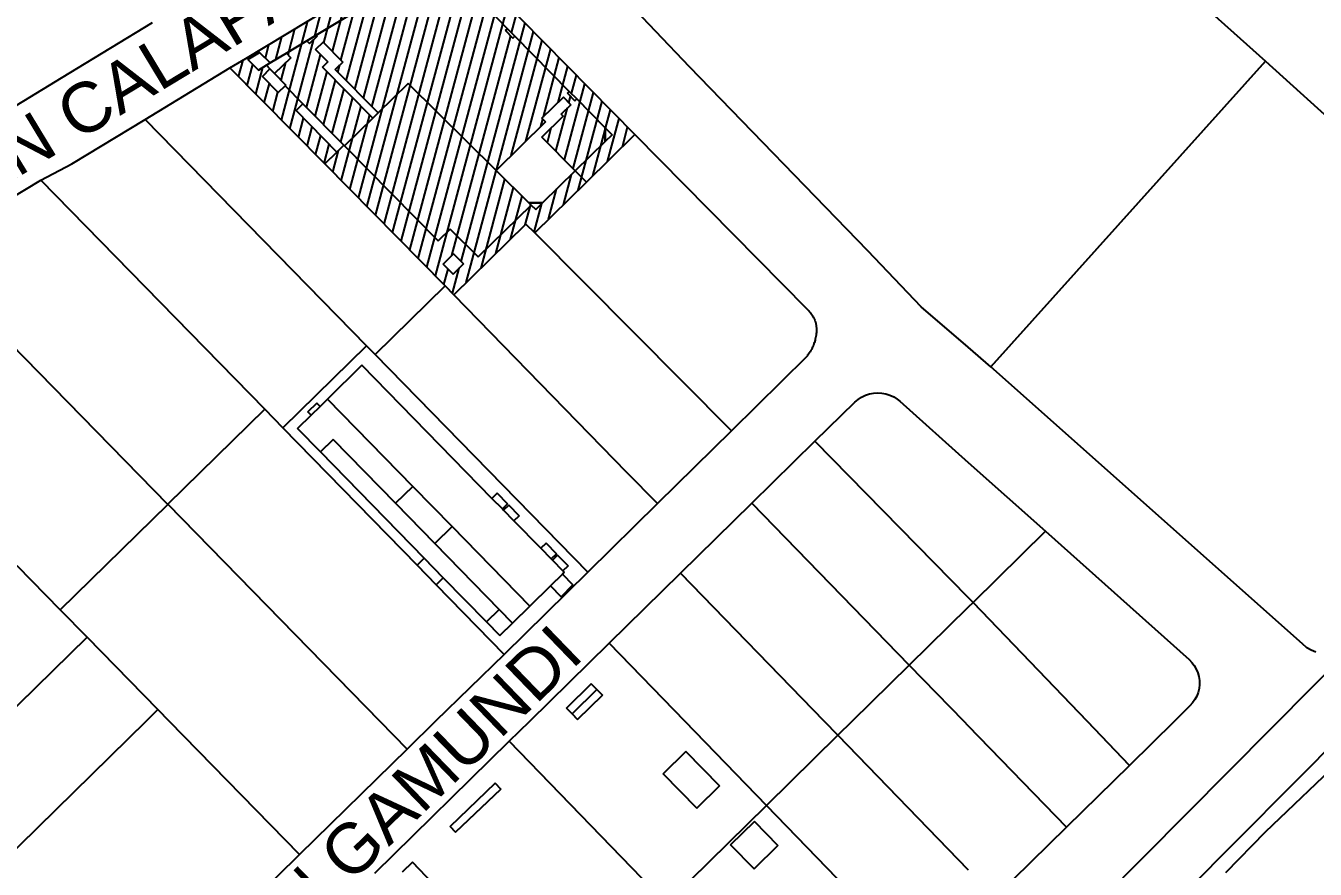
# Model space of a CAD drawing. Header units: millimetres. Extents: x 1888 to 2040, y 1705 to 1894.
# Drawn here: x 1943.3641 to 1943.7536, y 1822.6797 to 1822.9347 of the extents above; entities that cross this region are included whole.
import ezdxf

# ---------------------------------------------------------------- set-up
doc = ezdxf.new("R2010")
doc.units = ezdxf.units.MM
doc.styles.get("Standard").update_dxf_attribs({"font": 'arial.ttf'})

# ---------------------------------------------------------------- blocks, each defined once
blk = doc.blocks.new('PI Son Oms')
for p, q in [((-181.09386, -11.79789), (-181.03778, -11.84841)), ((-181.09386, -11.79789), (-181.03778, -11.84841)), ((-181.21173, -11.8501), (-181.25139, -11.80835)), ((-181.21173, -11.8501), (-181.25139, -11.80835)), ((-181.34575, -11.84759), (-181.30695, -11.82406)), ((-181.34575, -11.84759), (-181.30695, -11.82406)), ((-181.30489, -11.82866), (-181.3245, -11.84051)), ((-181.3245, -11.84051), (-181.30489, -11.82866)), ((-181.26962, -11.82848), (-181.22821, -11.87055)), ((-181.26962, -11.82848), (-181.22821, -11.87055)), ((-181.26673, -11.83858), (-181.27318, -11.832)), ((-181.27318, -11.832), (-181.26673, -11.83858)), ((-181.3741, -11.83678), (-181.39921, -11.85206)), ((-181.3741, -11.83678), (-181.39921, -11.85206)), ((-181.3245, -11.84051), (-181.32733, -11.84222)), ((-181.32733, -11.84222), (-181.3245, -11.84051)), ((-181.32423, -11.84079), (-181.32652, -11.84304)), ((-181.32652, -11.84304), (-181.32423, -11.84079)), ((-181.3245, -11.84051), (-181.32423, -11.84079)), ((-181.32423, -11.84079), (-181.3245, -11.84051)), ((-181.2673, -11.83914), (-181.26673, -11.83858)), ((-181.26673, -11.83858), (-181.2673, -11.83914)), ((-181.26506, -11.84141), (-181.2673, -11.83914)), ((-181.2673, -11.83914), (-181.26506, -11.84141)), ((-181.26449, -11.84086), (-181.26673, -11.83858)), ((-181.26673, -11.83858), (-181.26449, -11.84086)), ((-181.26449, -11.84086), (-181.26506, -11.84141)), ((-181.26506, -11.84141), (-181.26449, -11.84086)), ((-181.24806, -11.85753), (-181.26449, -11.84086)), ((-181.26449, -11.84086), (-181.24806, -11.85753)), ((-181.32733, -11.84222), (-181.3335, -11.84595)), ((-181.3335, -11.84595), (-181.32733, -11.84222)), ((-181.32652, -11.84304), (-181.32733, -11.84222)), ((-181.32733, -11.84222), (-181.32652, -11.84304)), ((-181.3247, -11.84489), (-181.32241, -11.84264)), ((-181.32241, -11.84264), (-181.3247, -11.84489)), ((-181.32104, -11.84861), (-181.3247, -11.84489)), ((-181.3247, -11.84489), (-181.32104, -11.84861)), ((-181.32241, -11.84264), (-181.31651, -11.84863)), ((-181.31651, -11.84863), (-181.32241, -11.84264)), ((-181.35058, -11.85043), (-181.34575, -11.84759)), ((-181.35058, -11.85043), (-181.34575, -11.84759)), ((-181.3416, -11.84571), (-181.34517, -11.84787)), ((-181.34517, -11.84787), (-181.3416, -11.84571)), ((-181.34517, -11.84787), (-181.34199, -11.85108)), ((-181.34199, -11.85108), (-181.34517, -11.84787)), ((-181.33842, -11.84892), (-181.3416, -11.84571)), ((-181.3416, -11.84571), (-181.33842, -11.84892)), ((-181.33842, -11.84892), (-181.33956, -11.84961)), ((-181.33956, -11.84961), (-181.33842, -11.84892)), ((-181.3335, -11.84595), (-181.33842, -11.84892)), ((-181.33842, -11.84892), (-181.3335, -11.84595)), ((-181.33215, -11.84733), (-181.33706, -11.85215)), ((-181.33706, -11.85215), (-181.33215, -11.84733)), ((-181.3335, -11.84595), (-181.33215, -11.84733)), ((-181.33215, -11.84733), (-181.3335, -11.84595)), ((-181.3226, -11.85014), (-181.32104, -11.84861)), ((-181.32104, -11.84861), (-181.3226, -11.85014)), ((-181.31651, -11.84863), (-181.3188, -11.85088)), ((-181.3188, -11.85088), (-181.31651, -11.84863)), ((-181.03778, -11.84841), (-181.12068, -11.94076)), ((-181.12068, -11.94076), (-181.03778, -11.84841)), ((-181.03778, -11.84841), (-181.12068, -11.94076)), ((-181.12068, -11.94076), (-181.03778, -11.84841)), ((-181.03778, -11.84841), (-180.94043, -11.93613)), ((-181.03778, -11.84841), (-180.94043, -11.93613)), ((-181.39921, -11.85206), (-181.42412, -11.86722)), ((-181.39921, -11.85206), (-181.42412, -11.86722)), ((-181.37616, -11.86596), (-181.35058, -11.85043)), ((-181.37616, -11.86596), (-181.35058, -11.85043)), ((-181.35058, -11.85043), (-181.32192, -11.87945)), ((-181.32192, -11.87945), (-181.35058, -11.85043)), ((-181.35058, -11.85043), (-181.32192, -11.87945)), ((-181.32192, -11.87945), (-181.35058, -11.85043)), ((-181.34199, -11.85108), (-181.33956, -11.84961)), ((-181.33956, -11.84961), (-181.34199, -11.85108)), ((-181.33848, -11.85071), (-181.34078, -11.85299)), ((-181.34078, -11.85299), (-181.33848, -11.85071)), ((-181.34078, -11.85299), (-181.33598, -11.85785)), ((-181.33598, -11.85785), (-181.34078, -11.85299)), ((-181.33956, -11.84961), (-181.33848, -11.85071)), ((-181.33848, -11.85071), (-181.33956, -11.84961)), ((-181.33848, -11.85071), (-181.33706, -11.85215)), ((-181.33706, -11.85215), (-181.33848, -11.85071)), ((-181.33706, -11.85215), (-181.33368, -11.85558)), ((-181.33368, -11.85558), (-181.33706, -11.85215)), ((-181.30737, -11.86557), (-181.3226, -11.85014)), ((-181.3226, -11.85014), (-181.30737, -11.86557)), ((-181.3188, -11.85088), (-181.30582, -11.86404)), ((-181.30582, -11.86404), (-181.3188, -11.85088)), ((-181.15783, -11.90574), (-181.21173, -11.8501)), ((-181.15783, -11.90574), (-181.21173, -11.8501)), ((-181.33598, -11.85785), (-181.33389, -11.85579)), ((-181.33389, -11.85579), (-181.33598, -11.85785)), ((-181.33368, -11.85558), (-181.33389, -11.85579)), ((-181.33389, -11.85579), (-181.33368, -11.85558)), ((-181.33389, -11.85579), (-181.32852, -11.86123)), ((-181.32852, -11.86123), (-181.33389, -11.85579)), ((-181.30582, -11.86404), (-181.29676, -11.85515)), ((-181.29676, -11.85515), (-181.30582, -11.86404)), ((-181.29676, -11.85515), (-181.27017, -11.88141)), ((-181.27017, -11.88141), (-181.29676, -11.85515)), ((-181.25631, -11.86561), (-181.24985, -11.85928)), ((-181.24985, -11.85928), (-181.25631, -11.86561)), ((-181.24985, -11.85928), (-181.24758, -11.86153)), ((-181.24758, -11.86153), (-181.24985, -11.85928)), ((-181.24863, -11.85809), (-181.24806, -11.85753)), ((-181.24806, -11.85753), (-181.24863, -11.85809)), ((-181.24639, -11.86036), (-181.24863, -11.85809)), ((-181.24863, -11.85809), (-181.24639, -11.86036)), ((-181.24582, -11.8598), (-181.24806, -11.85753)), ((-181.24806, -11.85753), (-181.24582, -11.8598)), ((-181.24582, -11.8598), (-181.24639, -11.86036)), ((-181.24639, -11.86036), (-181.24582, -11.8598)), ((-181.23722, -11.86853), (-181.24582, -11.8598)), ((-181.24582, -11.8598), (-181.23722, -11.86853)), ((-181.32852, -11.86123), (-181.33061, -11.86329)), ((-181.33061, -11.86329), (-181.32852, -11.86123)), ((-181.33061, -11.86329), (-181.31824, -11.87584)), ((-181.31824, -11.87584), (-181.33061, -11.86329)), ((-181.32852, -11.86123), (-181.31613, -11.87377)), ((-181.31613, -11.87377), (-181.32852, -11.86123)), ((-181.30737, -11.86557), (-181.30582, -11.86404)), ((-181.30582, -11.86404), (-181.30737, -11.86557)), ((-181.2499, -11.865), (-181.25631, -11.8713)), ((-181.25631, -11.8713), (-181.2499, -11.865)), ((-181.24758, -11.86153), (-181.2505, -11.86439)), ((-181.2505, -11.86439), (-181.24758, -11.86153)), ((-181.2505, -11.86439), (-181.2499, -11.865)), ((-181.2499, -11.865), (-181.2505, -11.86439)), ((-181.39832, -11.87941), (-181.37616, -11.86596)), ((-181.39832, -11.87941), (-181.37616, -11.86596)), ((-181.37616, -11.86596), (-181.30932, -11.9344)), ((-181.30932, -11.9344), (-181.37616, -11.86596)), ((-181.37616, -11.86596), (-181.30932, -11.9344)), ((-181.30932, -11.9344), (-181.37616, -11.86596)), ((-181.31593, -11.87397), (-181.30737, -11.86557)), ((-181.30737, -11.86557), (-181.31593, -11.87397)), ((-181.27017, -11.88141), (-181.25521, -11.86673)), ((-181.25521, -11.86673), (-181.27017, -11.88141)), ((-181.25521, -11.86673), (-181.25631, -11.86561)), ((-181.25631, -11.86561), (-181.25521, -11.86673)), ((-181.23725, -11.87269), (-181.23722, -11.86853)), ((-181.23722, -11.86853), (-181.23725, -11.87269)), ((-181.23515, -11.87063), (-181.23722, -11.86853)), ((-181.23722, -11.86853), (-181.23515, -11.87063)), ((-181.25631, -11.8713), (-181.24625, -11.88152)), ((-181.24625, -11.88152), (-181.25631, -11.8713)), ((-181.24625, -11.88152), (-181.23725, -11.87269)), ((-181.23725, -11.87269), (-181.24625, -11.88152)), ((-181.24289, -11.88494), (-181.22821, -11.87055)), ((-181.22821, -11.87055), (-181.24289, -11.88494)), ((-181.24289, -11.88494), (-181.22821, -11.87055)), ((-181.22821, -11.87055), (-181.24289, -11.88494)), ((-181.23725, -11.87269), (-181.23515, -11.87063)), ((-181.23515, -11.87063), (-181.23725, -11.87269)), ((-181.22821, -11.87055), (-181.17633, -11.92322)), ((-181.22821, -11.87055), (-181.17633, -11.92322)), ((-181.31824, -11.87584), (-181.32192, -11.87945)), ((-181.32192, -11.87945), (-181.31824, -11.87584)), ((-181.31613, -11.87377), (-181.31824, -11.87584)), ((-181.31824, -11.87584), (-181.31613, -11.87377)), ((-181.31613, -11.87377), (-181.31593, -11.87397)), ((-181.31593, -11.87397), (-181.31613, -11.87377)), ((-181.28762, -11.90265), (-181.31593, -11.87397)), ((-181.31593, -11.87397), (-181.28762, -11.90265)), ((-181.40766, -11.88434), (-181.39832, -11.87941)), ((-181.40766, -11.88434), (-181.39832, -11.87941)), ((-181.32192, -11.87945), (-181.28555, -11.91629)), ((-181.28555, -11.91629), (-181.32192, -11.87945)), ((-181.32192, -11.87945), (-181.28555, -11.91629)), ((-181.28555, -11.91629), (-181.32192, -11.87945)), ((-181.4438, -11.90615), (-181.40766, -11.88434)), ((-181.4438, -11.90615), (-181.40766, -11.88434)), ((-181.40766, -11.88434), (-181.34005, -11.95358)), ((-181.34005, -11.95358), (-181.40766, -11.88434)), ((-181.40766, -11.88434), (-181.34005, -11.95358)), ((-181.34005, -11.95358), (-181.40766, -11.88434)), ((-181.27017, -11.88141), (-181.2603, -11.89116)), ((-181.2603, -11.89116), (-181.27017, -11.88141)), ((-181.24625, -11.88152), (-181.2561, -11.89117)), ((-181.2561, -11.89117), (-181.24625, -11.88152)), ((-181.24289, -11.88494), (-181.24625, -11.88152)), ((-181.24625, -11.88152), (-181.24289, -11.88494)), ((-181.25847, -11.90022), (-181.24289, -11.88494)), ((-181.24289, -11.88494), (-181.25847, -11.90022)), ((-181.25847, -11.90022), (-181.24289, -11.88494)), ((-181.24289, -11.88494), (-181.25847, -11.90022)), ((-181.25956, -11.89189), (-181.27555, -11.90756)), ((-181.27555, -11.90756), (-181.25956, -11.89189)), ((-181.2603, -11.89116), (-181.25956, -11.89189)), ((-181.25956, -11.89189), (-181.2603, -11.89116)), ((-181.2603, -11.89116), (-181.2561, -11.89117)), ((-181.2561, -11.89117), (-181.2603, -11.89116)), ((-181.2582, -11.89323), (-181.25956, -11.89189)), ((-181.25956, -11.89189), (-181.2582, -11.89323)), ((-181.2561, -11.89117), (-181.2582, -11.89323)), ((-181.2582, -11.89323), (-181.2561, -11.89117)), ((-181.28406, -11.89916), (-181.28762, -11.90265)), ((-181.28762, -11.90265), (-181.28406, -11.89916)), ((-181.27555, -11.90756), (-181.28406, -11.89916)), ((-181.28406, -11.89916), (-181.27555, -11.90756)), ((-181.28291, -11.91897), (-181.26114, -11.89763)), ((-181.26114, -11.89763), (-181.28291, -11.91897)), ((-181.28291, -11.91897), (-181.26114, -11.89763)), ((-181.26114, -11.89763), (-181.28291, -11.91897)), ((-181.26114, -11.89763), (-181.25847, -11.90022)), ((-181.25847, -11.90022), (-181.26114, -11.89763)), ((-181.26114, -11.89763), (-181.25847, -11.90022)), ((-181.25847, -11.90022), (-181.26114, -11.89763)), ((-181.25847, -11.90022), (-181.199, -11.96008)), ((-181.199, -11.96008), (-181.25847, -11.90022)), ((-181.25847, -11.90022), (-181.199, -11.96008)), ((-181.199, -11.96008), (-181.25847, -11.90022)), ((-181.4438, -11.90615), (-181.36938, -11.98236)), ((-181.36938, -11.98236), (-181.4438, -11.90615)), ((-181.4438, -11.90615), (-181.36938, -11.98236)), ((-181.36938, -11.98236), (-181.4438, -11.90615)), ((-181.28617, -11.90971), (-181.28306, -11.90666)), ((-181.28306, -11.90666), (-181.28617, -11.90971)), ((-181.28306, -11.90666), (-181.28, -11.90968)), ((-181.28, -11.90968), (-181.28306, -11.90666)), ((-181.14171, -11.92261), (-181.15783, -11.90574)), ((-181.14171, -11.92261), (-181.15783, -11.90574)), ((-181.28311, -11.91273), (-181.28617, -11.90971)), ((-181.28617, -11.90971), (-181.28311, -11.91273)), ((-181.28, -11.90968), (-181.28311, -11.91273)), ((-181.28311, -11.91273), (-181.28, -11.90968)), ((-181.28555, -11.91629), (-181.30672, -11.93707)), ((-181.30672, -11.93707), (-181.28555, -11.91629)), ((-181.28555, -11.91629), (-181.30672, -11.93707)), ((-181.30672, -11.93707), (-181.28555, -11.91629)), ((-181.28291, -11.91897), (-181.28555, -11.91629)), ((-181.28555, -11.91629), (-181.28291, -11.91897)), ((-181.28291, -11.91897), (-181.28555, -11.91629)), ((-181.28555, -11.91629), (-181.28291, -11.91897)), ((-181.2308, -11.9726), (-181.28291, -11.91897)), ((-181.28291, -11.91897), (-181.2308, -11.9726)), ((-181.2308, -11.9726), (-181.28291, -11.91897)), ((-181.28291, -11.91897), (-181.2308, -11.9726)), ((-181.17633, -11.92322), (-181.17597, -11.92357)), ((-181.17633, -11.92322), (-181.17597, -11.92357)), ((-181.12751, -11.93487), (-181.14171, -11.92261)), ((-181.12751, -11.93487), (-181.14171, -11.92261)), ((-181.17597, -11.92357), (-181.1758, -11.92375)), ((-181.17597, -11.92357), (-181.1758, -11.92375)), ((-181.1758, -11.92375), (-181.17564, -11.92393)), ((-181.1758, -11.92375), (-181.17564, -11.92393)), ((-181.17564, -11.92393), (-181.17555, -11.92402)), ((-181.17564, -11.92393), (-181.17555, -11.92402)), ((-181.17555, -11.92402), (-181.1754, -11.9242)), ((-181.17555, -11.92402), (-181.1754, -11.9242)), ((-181.1754, -11.9242), (-181.17532, -11.92429)), ((-181.1754, -11.9242), (-181.17532, -11.92429)), ((-181.17532, -11.92429), (-181.17489, -11.92484)), ((-181.17532, -11.92429), (-181.17489, -11.92484)), ((-181.17489, -11.92484), (-181.17462, -11.92524)), ((-181.17489, -11.92484), (-181.17462, -11.92524)), ((-181.17462, -11.92524), (-181.17456, -11.92534)), ((-181.17462, -11.92524), (-181.17456, -11.92534)), ((-181.17456, -11.92534), (-181.17435, -11.9257)), ((-181.17456, -11.92534), (-181.17435, -11.9257)), ((-181.17435, -11.9257), (-181.17423, -11.92592)), ((-181.17435, -11.9257), (-181.17423, -11.92592)), ((-181.17423, -11.92592), (-181.17418, -11.92603)), ((-181.17423, -11.92592), (-181.17418, -11.92603)), ((-181.17418, -11.92603), (-181.17408, -11.92623)), ((-181.17418, -11.92603), (-181.17408, -11.92623)), ((-181.17408, -11.92623), (-181.17404, -11.92633)), ((-181.17408, -11.92623), (-181.17404, -11.92633)), ((-181.17404, -11.92633), (-181.17397, -11.92648)), ((-181.17404, -11.92633), (-181.17397, -11.92648)), ((-181.17397, -11.92648), (-181.17388, -11.92671)), ((-181.17397, -11.92648), (-181.17388, -11.92671)), ((-181.17388, -11.92671), (-181.17376, -11.92706)), ((-181.17388, -11.92671), (-181.17376, -11.92706)), ((-181.17376, -11.92706), (-181.17369, -11.92729)), ((-181.17376, -11.92706), (-181.17369, -11.92729)), ((-181.17369, -11.92729), (-181.17366, -11.92741)), ((-181.17369, -11.92729), (-181.17366, -11.92741)), ((-181.17366, -11.92741), (-181.17361, -11.92759)), ((-181.17366, -11.92741), (-181.17361, -11.92759)), ((-181.1735, -11.93116), (-181.17365, -11.932)), ((-181.1735, -11.93116), (-181.17365, -11.932)), ((-181.17361, -11.92759), (-181.17357, -11.92777)), ((-181.17361, -11.92759), (-181.17357, -11.92777)), ((-181.17357, -11.92777), (-181.1735, -11.92814)), ((-181.17357, -11.92777), (-181.1735, -11.92814)), ((-181.1735, -11.92814), (-181.17348, -11.92826)), ((-181.1735, -11.92814), (-181.17348, -11.92826)), ((-181.17347, -11.93094), (-181.1735, -11.93116)), ((-181.17347, -11.93094), (-181.1735, -11.93116)), ((-181.17348, -11.92826), (-181.17345, -11.92851)), ((-181.17348, -11.92826), (-181.17345, -11.92851)), ((-181.17346, -11.93082), (-181.17347, -11.93094)), ((-181.17346, -11.93082), (-181.17347, -11.93094)), ((-181.17344, -11.93065), (-181.17346, -11.93082)), ((-181.17344, -11.93065), (-181.17346, -11.93082)), ((-181.17345, -11.92851), (-181.17343, -11.92875)), ((-181.17345, -11.92851), (-181.17343, -11.92875)), ((-181.17342, -11.9304), (-181.17344, -11.93065)), ((-181.17342, -11.9304), (-181.17344, -11.93065)), ((-181.17343, -11.92875), (-181.17341, -11.92892)), ((-181.17343, -11.92875), (-181.17341, -11.92892)), ((-181.17341, -11.93017), (-181.17342, -11.9304)), ((-181.17341, -11.93017), (-181.17342, -11.9304)), ((-181.17341, -11.92892), (-181.17341, -11.92903)), ((-181.17341, -11.92892), (-181.17341, -11.92903)), ((-181.17341, -11.92903), (-181.1734, -11.92926)), ((-181.17341, -11.92903), (-181.1734, -11.92926)), ((-181.1734, -11.93006), (-181.17341, -11.93017)), ((-181.1734, -11.93006), (-181.17341, -11.93017)), ((-181.1734, -11.92926), (-181.17339, -11.92938)), ((-181.1734, -11.92926), (-181.17339, -11.92938)), ((-181.17339, -11.92989), (-181.1734, -11.93006)), ((-181.17339, -11.92989), (-181.1734, -11.93006)), ((-181.17339, -11.92938), (-181.17339, -11.92989)), ((-181.17339, -11.92938), (-181.17339, -11.92989)), ((-181.30932, -11.9344), (-181.33458, -11.95919)), ((-181.33458, -11.95919), (-181.30932, -11.9344)), ((-181.30932, -11.9344), (-181.33458, -11.95919)), ((-181.33458, -11.95919), (-181.30932, -11.9344)), ((-181.30672, -11.93707), (-181.30932, -11.9344)), ((-181.30932, -11.9344), (-181.30672, -11.93707)), ((-181.30672, -11.93707), (-181.30932, -11.9344)), ((-181.30932, -11.9344), (-181.30672, -11.93707)), ((-181.17471, -11.93511), (-181.17482, -11.93533)), ((-181.17471, -11.93511), (-181.17482, -11.93533)), ((-181.17466, -11.935), (-181.17471, -11.93511)), ((-181.17466, -11.935), (-181.17471, -11.93511)), ((-181.17454, -11.93475), (-181.17466, -11.935)), ((-181.17454, -11.93475), (-181.17466, -11.935)), ((-181.17447, -11.93458), (-181.17454, -11.93475)), ((-181.17447, -11.93458), (-181.17454, -11.93475)), ((-181.17442, -11.93447), (-181.17447, -11.93458)), ((-181.17442, -11.93447), (-181.17447, -11.93458)), ((-181.17436, -11.93432), (-181.17442, -11.93447)), ((-181.17436, -11.93432), (-181.17442, -11.93447)), ((-181.17432, -11.93425), (-181.17436, -11.93432)), ((-181.17432, -11.93425), (-181.17436, -11.93432)), ((-181.17426, -11.93407), (-181.17432, -11.93425)), ((-181.17426, -11.93407), (-181.17432, -11.93425)), ((-181.17421, -11.93396), (-181.17426, -11.93407)), ((-181.17421, -11.93396), (-181.17426, -11.93407)), ((-181.17416, -11.9338), (-181.17421, -11.93396)), ((-181.17416, -11.9338), (-181.17421, -11.93396)), ((-181.17413, -11.93373), (-181.17416, -11.9338)), ((-181.17413, -11.93373), (-181.17416, -11.9338)), ((-181.17404, -11.93346), (-181.17413, -11.93373)), ((-181.17404, -11.93346), (-181.17413, -11.93373)), ((-181.17401, -11.93338), (-181.17404, -11.93346)), ((-181.17401, -11.93338), (-181.17404, -11.93346)), ((-181.1738, -11.93266), (-181.17401, -11.93338)), ((-181.1738, -11.93266), (-181.17401, -11.93338)), ((-181.17373, -11.93237), (-181.1738, -11.93266)), ((-181.17373, -11.93237), (-181.1738, -11.93266)), ((-181.17365, -11.932), (-181.17373, -11.93237)), ((-181.17365, -11.932), (-181.17373, -11.93237)), ((-181.12068, -11.94076), (-181.12751, -11.93487)), ((-181.12068, -11.94076), (-181.12751, -11.93487)), ((-181.30672, -11.93707), (-181.24248, -12.00286)), ((-181.24248, -12.00286), (-181.30672, -11.93707)), ((-181.30672, -11.93707), (-181.24248, -12.00286)), ((-181.24248, -12.00286), (-181.30672, -11.93707)), ((-181.17639, -11.93771), (-181.199, -11.96008)), ((-181.17639, -11.93771), (-181.199, -11.96008)), ((-181.17623, -11.9375), (-181.17639, -11.93771)), ((-181.17623, -11.9375), (-181.17639, -11.93771)), ((-181.17615, -11.93739), (-181.17623, -11.9375)), ((-181.17615, -11.93739), (-181.17623, -11.9375)), ((-181.17603, -11.93724), (-181.17615, -11.93739)), ((-181.17603, -11.93724), (-181.17615, -11.93739)), ((-181.17585, -11.937), (-181.17603, -11.93724)), ((-181.17585, -11.937), (-181.17603, -11.93724)), ((-181.17533, -11.93623), (-181.17585, -11.937)), ((-181.17533, -11.93623), (-181.17585, -11.937)), ((-181.17509, -11.93582), (-181.17533, -11.93623)), ((-181.17509, -11.93582), (-181.17533, -11.93623)), ((-181.17505, -11.93574), (-181.17509, -11.93582)), ((-181.17505, -11.93574), (-181.17509, -11.93582)), ((-181.17491, -11.9355), (-181.17505, -11.93574)), ((-181.17491, -11.9355), (-181.17505, -11.93574)), ((-181.17482, -11.93533), (-181.17491, -11.9355)), ((-181.17482, -11.93533), (-181.17491, -11.9355)), ((-181.32109, -11.95053), (-181.31072, -11.9403)), ((-181.31072, -11.9403), (-181.32109, -11.95053)), ((-181.31072, -11.9403), (-181.27141, -11.98052)), ((-181.27141, -11.98052), (-181.31072, -11.9403)), ((-181.0266, -12.02452), (-181.12068, -11.94076)), ((-181.0266, -12.02452), (-181.12068, -11.94076)), ((-181.32334, -11.95275), (-181.32109, -11.95053)), ((-181.32109, -11.95053), (-181.32334, -11.95275)), ((-181.32109, -11.95053), (-181.29533, -11.9769)), ((-181.29533, -11.9769), (-181.32109, -11.95053)), ((-181.16179, -11.95141), (-181.16082, -11.9506)), ((-181.16179, -11.95141), (-181.16082, -11.9506)), ((-181.16082, -11.9506), (-181.15976, -11.94991)), ((-181.16082, -11.9506), (-181.15976, -11.94991)), ((-181.15976, -11.94991), (-181.15861, -11.94936)), ((-181.15976, -11.94991), (-181.15861, -11.94936)), ((-181.15861, -11.94936), (-181.15741, -11.94896)), ((-181.15861, -11.94936), (-181.15741, -11.94896)), ((-181.15741, -11.94896), (-181.15617, -11.94871)), ((-181.15741, -11.94896), (-181.15617, -11.94871)), ((-181.15617, -11.94871), (-181.15491, -11.94862)), ((-181.15617, -11.94871), (-181.15491, -11.94862)), ((-181.15491, -11.94862), (-181.15364, -11.94869)), ((-181.15491, -11.94862), (-181.15364, -11.94869)), ((-181.15364, -11.94869), (-181.1524, -11.94892)), ((-181.15364, -11.94869), (-181.1524, -11.94892)), ((-181.1524, -11.94892), (-181.15119, -11.9493)), ((-181.1524, -11.94892), (-181.15119, -11.9493)), ((-181.15119, -11.9493), (-181.15004, -11.94983)), ((-181.15119, -11.9493), (-181.15004, -11.94983)), ((-181.15004, -11.94983), (-181.14896, -11.95051)), ((-181.15004, -11.94983), (-181.14896, -11.95051)), ((-181.14896, -11.95051), (-181.14821, -11.95113)), ((-181.14896, -11.95051), (-181.14821, -11.95113)), ((-181.34005, -11.95358), (-181.36933, -11.98231)), ((-181.36933, -11.98231), (-181.34005, -11.95358)), ((-181.34005, -11.95358), (-181.36933, -11.98231)), ((-181.36933, -11.98231), (-181.34005, -11.95358)), ((-181.33458, -11.95919), (-181.34005, -11.95358)), ((-181.34005, -11.95358), (-181.33458, -11.95919)), ((-181.33458, -11.95919), (-181.34005, -11.95358)), ((-181.34005, -11.95358), (-181.33458, -11.95919)), ((-181.32699, -11.95438), (-181.32432, -11.95175)), ((-181.32432, -11.95175), (-181.32699, -11.95438)), ((-181.32601, -11.95538), (-181.32699, -11.95438)), ((-181.32699, -11.95438), (-181.32601, -11.95538)), ((-181.32334, -11.95275), (-181.32601, -11.95538)), ((-181.32601, -11.95538), (-181.32334, -11.95275)), ((-181.32432, -11.95175), (-181.32334, -11.95275)), ((-181.32334, -11.95275), (-181.32432, -11.95175)), ((-181.17387, -11.96327), (-181.16179, -11.95141)), ((-181.17387, -11.96327), (-181.16179, -11.95141)), ((-181.14821, -11.95113), (-181.12751, -11.96964)), ((-181.14821, -11.95113), (-181.12751, -11.96964)), ((-181.33013, -11.95945), (-181.32601, -11.95538)), ((-181.32601, -11.95538), (-181.33013, -11.95945)), ((-181.33458, -11.95919), (-181.29405, -12.0007)), ((-181.29405, -12.0007), (-181.33458, -11.95919)), ((-181.33458, -11.95919), (-181.29405, -12.0007)), ((-181.29405, -12.0007), (-181.33458, -11.95919)), ((-181.32325, -11.96649), (-181.33013, -11.95945)), ((-181.33013, -11.95945), (-181.32325, -11.96649)), ((-181.199, -11.96008), (-181.22138, -11.98206)), ((-181.199, -11.96008), (-181.22138, -11.98206)), ((-181.32325, -11.96649), (-181.31941, -11.9627)), ((-181.31941, -11.9627), (-181.32325, -11.96649)), ((-181.31941, -11.9627), (-181.30053, -11.98203)), ((-181.30053, -11.98203), (-181.31941, -11.9627)), ((-181.19288, -11.98194), (-181.17387, -11.96327)), ((-181.19288, -11.98194), (-181.17387, -11.96327)), ((-181.17387, -11.96327), (-181.12751, -12.01051)), ((-181.12751, -12.01051), (-181.17387, -11.96327)), ((-181.17387, -11.96327), (-181.12751, -12.01051)), ((-181.12751, -12.01051), (-181.17387, -11.96327)), ((-181.29191, -11.99859), (-181.32325, -11.96649)), ((-181.32325, -11.96649), (-181.29191, -11.99859)), ((-181.12751, -11.96964), (-181.1042, -11.99048)), ((-181.12751, -11.96964), (-181.1042, -11.99048)), ((-181.22138, -11.98206), (-181.2308, -11.9726)), ((-181.2308, -11.9726), (-181.22138, -11.98206)), ((-181.22138, -11.98206), (-181.2308, -11.9726)), ((-181.2308, -11.9726), (-181.22138, -11.98206)), ((-181.30053, -11.98203), (-181.29533, -11.9769)), ((-181.29533, -11.9769), (-181.30053, -11.98203)), ((-181.29533, -11.9769), (-181.28345, -11.98906)), ((-181.28345, -11.98906), (-181.29533, -11.9769)), ((-181.26984, -11.97898), (-181.27141, -11.98052)), ((-181.27141, -11.98052), (-181.26984, -11.97898)), ((-181.27141, -11.98052), (-181.26826, -11.98374)), ((-181.26826, -11.98374), (-181.27141, -11.98052)), ((-181.2667, -11.9822), (-181.26984, -11.97898)), ((-181.26984, -11.97898), (-181.2667, -11.9822)), ((-181.21446, -12.00313), (-181.19288, -11.98194)), ((-181.21446, -12.00313), (-181.19288, -11.98194)), ((-181.14536, -12.03093), (-181.19288, -11.98194)), ((-181.19288, -11.98194), (-181.14536, -12.03093)), ((-181.14536, -12.03093), (-181.19288, -11.98194)), ((-181.19288, -11.98194), (-181.14536, -12.03093)), ((-181.36938, -11.98236), (-181.40181, -12.01418)), ((-181.40181, -12.01418), (-181.36938, -11.98236)), ((-181.36938, -11.98236), (-181.40181, -12.01418)), ((-181.40181, -12.01418), (-181.36938, -11.98236)), ((-181.36933, -11.98231), (-181.36938, -11.98236)), ((-181.36938, -11.98236), (-181.36933, -11.98231)), ((-181.36933, -11.98231), (-181.36938, -11.98236)), ((-181.36938, -11.98236), (-181.36933, -11.98231)), ((-181.36933, -11.98231), (-181.30529, -12.04789)), ((-181.30529, -12.04789), (-181.36933, -11.98231)), ((-181.36933, -11.98231), (-181.30529, -12.04789)), ((-181.30529, -12.04789), (-181.36933, -11.98231)), ((-181.30053, -11.98203), (-181.28866, -11.99419)), ((-181.28866, -11.99419), (-181.30053, -11.98203)), ((-181.26826, -11.98374), (-181.2667, -11.9822)), ((-181.2667, -11.9822), (-181.26826, -11.98374)), ((-181.26826, -11.98374), (-181.26791, -11.9841)), ((-181.26791, -11.9841), (-181.26826, -11.98374)), ((-181.26635, -11.98256), (-181.26791, -11.9841)), ((-181.26791, -11.9841), (-181.26635, -11.98256)), ((-181.26791, -11.9841), (-181.26476, -11.98732)), ((-181.26476, -11.98732), (-181.26791, -11.9841)), ((-181.2632, -11.98579), (-181.26635, -11.98256)), ((-181.26635, -11.98256), (-181.2632, -11.98579)), ((-181.26476, -11.98732), (-181.2632, -11.98579)), ((-181.2632, -11.98579), (-181.26476, -11.98732)), ((-181.22138, -11.98206), (-181.24248, -12.00286)), ((-181.22138, -11.98206), (-181.24248, -12.00286)), ((-181.28345, -11.98906), (-181.28866, -11.99419)), ((-181.28866, -11.99419), (-181.28345, -11.98906)), ((-181.28345, -11.98906), (-181.25998, -12.01309)), ((-181.25998, -12.01309), (-181.28345, -11.98906)), ((-181.26476, -11.98732), (-181.25665, -11.99562)), ((-181.25665, -11.99562), (-181.26476, -11.98732)), ((-181.12607, -12.01198), (-181.1042, -11.99048)), ((-181.1042, -11.99048), (-181.12607, -12.01198)), ((-181.12607, -12.01198), (-181.1042, -11.99048)), ((-181.1042, -11.99048), (-181.12607, -12.01198)), ((-181.1042, -11.99048), (-181.06083, -12.02926)), ((-181.1042, -11.99048), (-181.06083, -12.02926)), ((-181.28866, -11.99419), (-181.26924, -12.01408)), ((-181.26924, -12.01408), (-181.28866, -11.99419)), ((-181.25508, -11.99408), (-181.25665, -11.99562)), ((-181.25665, -11.99562), (-181.25508, -11.99408)), ((-181.25665, -11.99562), (-181.2535, -11.99884)), ((-181.2535, -11.99884), (-181.25665, -11.99562)), ((-181.25194, -11.9973), (-181.25508, -11.99408)), ((-181.25508, -11.99408), (-181.25194, -11.9973)), ((-181.2535, -11.99884), (-181.25194, -11.9973)), ((-181.25194, -11.9973), (-181.2535, -11.99884)), ((-181.40187, -12.01424), (-181.41485, -12.00095)), ((-181.41485, -12.00095), (-181.40187, -12.01424)), ((-181.40187, -12.01424), (-181.41485, -12.00095)), ((-181.41485, -12.00095), (-181.40187, -12.01424)), ((-181.29405, -12.0007), (-181.29191, -11.99859)), ((-181.29191, -11.99859), (-181.29405, -12.0007)), ((-181.29405, -12.0007), (-181.28825, -12.00664)), ((-181.28825, -12.00664), (-181.29405, -12.0007)), ((-181.29405, -12.0007), (-181.28825, -12.00664)), ((-181.28825, -12.00664), (-181.29405, -12.0007)), ((-181.29191, -11.99859), (-181.28611, -12.00453)), ((-181.28611, -12.00453), (-181.29191, -11.99859)), ((-181.2535, -11.99884), (-181.25315, -11.9992)), ((-181.25315, -11.9992), (-181.2535, -11.99884)), ((-181.25159, -11.99766), (-181.25315, -11.9992)), ((-181.25315, -11.9992), (-181.25159, -11.99766)), ((-181.25315, -11.9992), (-181.25001, -12.00242)), ((-181.25001, -12.00242), (-181.25315, -11.9992)), ((-181.24844, -12.00088), (-181.25159, -11.99766)), ((-181.25159, -11.99766), (-181.24844, -12.00088)), ((-181.25001, -12.00242), (-181.24844, -12.00088)), ((-181.24844, -12.00088), (-181.25001, -12.00242)), ((-181.28611, -12.00453), (-181.28825, -12.00664)), ((-181.28825, -12.00664), (-181.28611, -12.00453)), ((-181.27308, -12.01787), (-181.28611, -12.00453)), ((-181.28611, -12.00453), (-181.27308, -12.01787)), ((-181.24248, -12.00286), (-181.26768, -12.0277)), ((-181.24248, -12.00286), (-181.26768, -12.0277)), ((-181.25015, -12.00341), (-181.25376, -12.00696)), ((-181.25376, -12.00696), (-181.25015, -12.00341)), ((-181.24959, -12.00285), (-181.25015, -12.00341)), ((-181.25015, -12.00341), (-181.24959, -12.00285)), ((-181.24694, -12.0067), (-181.25015, -12.00341)), ((-181.25015, -12.00341), (-181.24694, -12.0067)), ((-181.25001, -12.00242), (-181.24959, -12.00285)), ((-181.24959, -12.00285), (-181.25001, -12.00242)), ((-181.23603, -12.02433), (-181.21446, -12.00313)), ((-181.23603, -12.02433), (-181.21446, -12.00313)), ((-181.21446, -12.00313), (-181.17104, -12.04789)), ((-181.17104, -12.04789), (-181.21446, -12.00313)), ((-181.21446, -12.00313), (-181.17104, -12.04789)), ((-181.17104, -12.04789), (-181.21446, -12.00313)), ((-181.28825, -12.00664), (-181.26768, -12.0277)), ((-181.26768, -12.0277), (-181.28825, -12.00664)), ((-181.28825, -12.00664), (-181.26768, -12.0277)), ((-181.26768, -12.0277), (-181.28825, -12.00664)), ((-181.25376, -12.00696), (-181.25998, -12.01309)), ((-181.25998, -12.01309), (-181.25376, -12.00696)), ((-181.25376, -12.00696), (-181.25054, -12.01025)), ((-181.25054, -12.01025), (-181.25376, -12.00696)), ((-181.25054, -12.01025), (-181.24694, -12.0067)), ((-181.24694, -12.0067), (-181.25054, -12.01025)), ((-181.25998, -12.01309), (-181.26519, -12.01823)), ((-181.26519, -12.01823), (-181.25998, -12.01309)), ((-181.12751, -12.01051), (-181.12607, -12.01198)), ((-181.12607, -12.01198), (-181.12751, -12.01051)), ((-181.12751, -12.01051), (-181.12607, -12.01198)), ((-181.12607, -12.01198), (-181.12751, -12.01051)), ((-181.12751, -12.01339), (-181.12607, -12.01198)), ((-181.12607, -12.01198), (-181.12751, -12.01339)), ((-181.12751, -12.01339), (-181.12607, -12.01198)), ((-181.12607, -12.01198), (-181.12751, -12.01339)), ((-181.12607, -12.01198), (-181.09165, -12.04789)), ((-181.09165, -12.04789), (-181.12607, -12.01198)), ((-181.12607, -12.01198), (-181.09165, -12.04789)), ((-181.09165, -12.04789), (-181.12607, -12.01198)), ((-180.97274, -12.00971), (-181.06213, -12.09977)), ((-180.97274, -12.00971), (-181.06213, -12.09977)), ((-181.40181, -12.01418), (-181.40187, -12.01424)), ((-181.40187, -12.01424), (-181.40181, -12.01418)), ((-181.40181, -12.01418), (-181.40187, -12.01424)), ((-181.40187, -12.01424), (-181.40181, -12.01418)), ((-181.39371, -12.02247), (-181.40181, -12.01418)), ((-181.40181, -12.01418), (-181.39371, -12.02247)), ((-181.39371, -12.02247), (-181.40181, -12.01418)), ((-181.40181, -12.01418), (-181.39371, -12.02247)), ((-181.26924, -12.01408), (-181.27308, -12.01787)), ((-181.27308, -12.01787), (-181.26924, -12.01408)), ((-181.26519, -12.01823), (-181.26924, -12.01408)), ((-181.26924, -12.01408), (-181.26519, -12.01823)), ((-181.14536, -12.03093), (-181.12751, -12.01339)), ((-181.12751, -12.01339), (-181.14536, -12.03093)), ((-181.14536, -12.03093), (-181.12751, -12.01339)), ((-181.12751, -12.01339), (-181.14536, -12.03093)), ((-181.26903, -12.02202), (-181.27308, -12.01787)), ((-181.27308, -12.01787), (-181.26903, -12.02202)), ((-181.26519, -12.01823), (-181.26903, -12.02202)), ((-181.26903, -12.02202), (-181.26519, -12.01823)), ((-181.41962, -12.04789), (-181.39371, -12.02247)), ((-181.39371, -12.02247), (-181.41962, -12.04789)), ((-181.41962, -12.04789), (-181.39371, -12.02247)), ((-181.39371, -12.02247), (-181.41962, -12.04789)), ((-181.39371, -12.02247), (-181.37232, -12.04438)), ((-181.37232, -12.04438), (-181.39371, -12.02247)), ((-181.39371, -12.02247), (-181.37232, -12.04438)), ((-181.37232, -12.04438), (-181.39371, -12.02247)), ((-181.26002, -12.04789), (-181.23603, -12.02433)), ((-181.26002, -12.04789), (-181.23603, -12.02433)), ((-181.23603, -12.02433), (-181.21318, -12.04789)), ((-181.21318, -12.04789), (-181.23603, -12.02433)), ((-181.23603, -12.02433), (-181.21318, -12.04789)), ((-181.21318, -12.04789), (-181.23603, -12.02433)), ((-181.0252, -12.02569), (-181.0266, -12.02452)), ((-181.0252, -12.02569), (-181.0266, -12.02452)), ((-181.26768, -12.0277), (-181.28842, -12.04789)), ((-181.26768, -12.0277), (-181.28842, -12.04789)), ((-181.02391, -12.02644), (-181.0252, -12.02569)), ((-181.02391, -12.02644), (-181.0252, -12.02569)), ((-181.02253, -12.02702), (-181.02391, -12.02644)), ((-181.02253, -12.02702), (-181.02391, -12.02644)), ((-181.16262, -12.04789), (-181.14536, -12.03093)), ((-181.14536, -12.03093), (-181.16262, -12.04789)), ((-181.16262, -12.04789), (-181.14536, -12.03093)), ((-181.14536, -12.03093), (-181.16262, -12.04789)), ((-181.14536, -12.03093), (-181.12891, -12.04789)), ((-181.12891, -12.04789), (-181.14536, -12.03093)), ((-181.14536, -12.03093), (-181.12891, -12.04789)), ((-181.12891, -12.04789), (-181.14536, -12.03093)), ((-181.06083, -12.02926), (-181.05999, -12.03012)), ((-181.06083, -12.02926), (-181.05999, -12.03012)), ((-181.05999, -12.03012), (-181.05926, -12.03108)), ((-181.05999, -12.03012), (-181.05926, -12.03108)), ((-181.05926, -12.03108), (-181.05866, -12.03213)), ((-181.05926, -12.03108), (-181.05866, -12.03213)), ((-181.05866, -12.03213), (-181.0582, -12.03324)), ((-181.05866, -12.03213), (-181.0582, -12.03324)), ((-181.02312, -12.03707), (-181.01821, -12.03213)), ((-181.02312, -12.03707), (-181.01821, -12.03213)), ((-181.0582, -12.03324), (-181.05787, -12.0344)), ((-181.0582, -12.03324), (-181.05787, -12.0344)), ((-181.05787, -12.0344), (-181.0577, -12.03559)), ((-181.05787, -12.0344), (-181.0577, -12.03559)), ((-181.0577, -12.03559), (-181.05767, -12.0368)), ((-181.0577, -12.03559), (-181.05767, -12.0368)), ((-181.24141, -12.03662), (-181.2489, -12.04398)), ((-181.2489, -12.04398), (-181.24141, -12.03662)), ((-181.23974, -12.03833), (-181.24723, -12.04568)), ((-181.24723, -12.04568), (-181.23974, -12.03833)), ((-181.24556, -12.04738), (-181.23807, -12.04003)), ((-181.23807, -12.04003), (-181.24556, -12.04738)), ((-181.23974, -12.03833), (-181.24141, -12.03662)), ((-181.24141, -12.03662), (-181.23974, -12.03833)), ((-181.23807, -12.04003), (-181.23974, -12.03833)), ((-181.23974, -12.03833), (-181.23807, -12.04003)), ((-181.12363, -12.13832), (-181.02312, -12.03707)), ((-181.12363, -12.13832), (-181.02312, -12.03707)), ((-181.0585, -12.0403), (-181.05905, -12.04137)), ((-181.0585, -12.0403), (-181.05905, -12.04137)), ((-181.05808, -12.03917), (-181.0585, -12.0403)), ((-181.05808, -12.03917), (-181.0585, -12.0403)), ((-181.0578, -12.038), (-181.05808, -12.03917)), ((-181.0578, -12.038), (-181.05808, -12.03917)), ((-181.05767, -12.0368), (-181.0578, -12.038)), ((-181.05767, -12.0368), (-181.0578, -12.038)), ((-181.2489, -12.04398), (-181.24723, -12.04568)), ((-181.24723, -12.04568), (-181.2489, -12.04398)), ((-181.06055, -12.04325), (-181.06527, -12.04789)), ((-181.06055, -12.04325), (-181.06527, -12.04789)), ((-181.05974, -12.04235), (-181.06055, -12.04325)), ((-181.05974, -12.04235), (-181.06055, -12.04325)), ((-181.05905, -12.04137), (-181.05974, -12.04235)), ((-181.05905, -12.04137), (-181.05974, -12.04235)), ((-181.41959, -12.09076), (-181.3759, -12.04789)), ((-181.3759, -12.04789), (-181.41959, -12.09076)), ((-181.41959, -12.09076), (-181.3759, -12.04789)), ((-181.3759, -12.04789), (-181.41959, -12.09076)), ((-181.3759, -12.04789), (-181.37232, -12.04438)), ((-181.37232, -12.04438), (-181.3759, -12.04789)), ((-181.3759, -12.04789), (-181.37232, -12.04438)), ((-181.37232, -12.04438), (-181.3759, -12.04789)), ((-181.37232, -12.04438), (-181.36889, -12.04789)), ((-181.36889, -12.04789), (-181.37232, -12.04438)), ((-181.37232, -12.04438), (-181.36889, -12.04789)), ((-181.36889, -12.04789), (-181.37232, -12.04438)), ((-181.36889, -12.04789), (-181.32955, -12.08818)), ((-181.32955, -12.08818), (-181.36889, -12.04789)), ((-181.36889, -12.04789), (-181.32955, -12.08818)), ((-181.32955, -12.08818), (-181.36889, -12.04789)), ((-181.30529, -12.04789), (-181.29707, -12.05631)), ((-181.29707, -12.05631), (-181.30529, -12.04789)), ((-181.30529, -12.04789), (-181.29707, -12.05631)), ((-181.29707, -12.05631), (-181.30529, -12.04789)), ((-181.28842, -12.04789), (-181.29707, -12.05631)), ((-181.28842, -12.04789), (-181.29707, -12.05631)), ((-181.2662, -12.05396), (-181.26002, -12.04789)), ((-181.2662, -12.05396), (-181.26002, -12.04789)), ((-181.24723, -12.04568), (-181.24556, -12.04738)), ((-181.24556, -12.04738), (-181.24723, -12.04568)), ((-181.21318, -12.04789), (-181.1885, -12.07333)), ((-181.1885, -12.07333), (-181.21318, -12.04789)), ((-181.21318, -12.04789), (-181.1885, -12.07333)), ((-181.1885, -12.07333), (-181.21318, -12.04789)), ((-181.17104, -12.04789), (-181.16693, -12.05213)), ((-181.16693, -12.05213), (-181.17104, -12.04789)), ((-181.17104, -12.04789), (-181.16693, -12.05213)), ((-181.16693, -12.05213), (-181.17104, -12.04789)), ((-181.16693, -12.05213), (-181.16262, -12.04789)), ((-181.16262, -12.04789), (-181.16693, -12.05213)), ((-181.16693, -12.05213), (-181.16262, -12.04789)), ((-181.16262, -12.04789), (-181.16693, -12.05213)), ((-181.12891, -12.04789), (-181.12751, -12.04933)), ((-181.12751, -12.04933), (-181.12891, -12.04789)), ((-181.12891, -12.04789), (-181.12751, -12.04933)), ((-181.12751, -12.04933), (-181.12891, -12.04789)), ((-181.09165, -12.04789), (-181.07886, -12.06124)), ((-181.07886, -12.06124), (-181.09165, -12.04789)), ((-181.09165, -12.04789), (-181.07886, -12.06124)), ((-181.07886, -12.06124), (-181.09165, -12.04789)), ((-181.06527, -12.04789), (-181.07886, -12.06124)), ((-181.06527, -12.04789), (-181.07886, -12.06124)), ((-181.12751, -12.04933), (-181.09785, -12.07991)), ((-181.09785, -12.07991), (-181.12751, -12.04933)), ((-181.12751, -12.04933), (-181.09785, -12.07991)), ((-181.09785, -12.07991), (-181.12751, -12.04933)), ((-181.3068, -12.09385), (-181.2662, -12.05396)), ((-181.3068, -12.09385), (-181.2662, -12.05396)), ((-181.2662, -12.05396), (-181.21868, -12.10298)), ((-181.21868, -12.10298), (-181.2662, -12.05396)), ((-181.2662, -12.05396), (-181.21868, -12.10298)), ((-181.21868, -12.10298), (-181.2662, -12.05396)), ((-181.1885, -12.07333), (-181.16693, -12.05213)), ((-181.16693, -12.05213), (-181.1885, -12.07333)), ((-181.1885, -12.07333), (-181.16693, -12.05213)), ((-181.16693, -12.05213), (-181.1885, -12.07333)), ((-181.12751, -12.09278), (-181.16693, -12.05213)), ((-181.16693, -12.05213), (-181.12751, -12.09278)), ((-181.12751, -12.09278), (-181.16693, -12.05213)), ((-181.16693, -12.05213), (-181.12751, -12.09278)), ((-181.0377, -12.08133), (-181.00943, -12.05422)), ((-181.0377, -12.08133), (-181.00943, -12.05422)), ((-181.29707, -12.05631), (-181.32955, -12.08818)), ((-181.29707, -12.05631), (-181.32955, -12.08818)), ((-181.21285, -12.05707), (-181.2197, -12.0638)), ((-181.2197, -12.0638), (-181.21285, -12.05707)), ((-181.20266, -12.06746), (-181.21285, -12.05707)), ((-181.21285, -12.05707), (-181.20266, -12.06746)), ((-181.07886, -12.06124), (-181.09785, -12.07991)), ((-181.07886, -12.06124), (-181.09785, -12.07991)), ((-181.27044, -12.06665), (-181.28406, -12.07971)), ((-181.28406, -12.07971), (-181.27044, -12.06665)), ((-181.26872, -12.06846), (-181.27044, -12.06665)), ((-181.27044, -12.06665), (-181.26872, -12.06846)), ((-181.2197, -12.0638), (-181.20951, -12.07418)), ((-181.20951, -12.07418), (-181.2197, -12.0638)), ((-181.20951, -12.07418), (-181.20266, -12.06746)), ((-181.20266, -12.06746), (-181.20951, -12.07418)), ((-181.28239, -12.08147), (-181.26872, -12.06846)), ((-181.26872, -12.06846), (-181.28239, -12.08147)), ((-181.1885, -12.07333), (-181.21868, -12.10298)), ((-181.21868, -12.10298), (-181.1885, -12.07333)), ((-181.1885, -12.07333), (-181.21868, -12.10298)), ((-181.21868, -12.10298), (-181.1885, -12.07333)), ((-181.141, -12.12231), (-181.1885, -12.07333)), ((-181.1885, -12.07333), (-181.141, -12.12231)), ((-181.141, -12.12231), (-181.1885, -12.07333)), ((-181.1885, -12.07333), (-181.141, -12.12231)), ((-181.19211, -12.07821), (-181.19932, -12.08528)), ((-181.19932, -12.08528), (-181.19211, -12.07821)), ((-181.18504, -12.08542), (-181.19211, -12.07821)), ((-181.19211, -12.07821), (-181.18504, -12.08542)), ((-181.28406, -12.07971), (-181.28239, -12.08147)), ((-181.28239, -12.08147), (-181.28406, -12.07971)), ((-181.09785, -12.07991), (-181.11943, -12.10111)), ((-181.09785, -12.07991), (-181.11943, -12.10111)), ((-181.04973, -12.09358), (-181.0377, -12.08133)), ((-181.04973, -12.09358), (-181.0377, -12.08133)), ((-181.19932, -12.08528), (-181.19225, -12.09249)), ((-181.19225, -12.09249), (-181.19932, -12.08528)), ((-181.19225, -12.09249), (-181.18504, -12.08542)), ((-181.18504, -12.08542), (-181.19225, -12.09249)), ((-181.32955, -12.08818), (-181.37168, -12.12952)), ((-181.32955, -12.08818), (-181.37168, -12.12952)), ((-181.2954, -12.0905), (-181.29845, -12.0934)), ((-181.29845, -12.0934), (-181.2954, -12.0905)), ((-181.28928, -12.09694), (-181.2954, -12.0905)), ((-181.2954, -12.0905), (-181.28928, -12.09694))]:
    blk.add_line(p, q)

msp = doc.modelspace()

# ---------------------------------------------------------------- hatches: boundary and pattern name
h = msp.add_hatch()
h.set_pattern_fill('ANSI31', color=1, scale=0.001, angle=30, style=0)
h.set_pattern_definition([(75, (2124.7763418, 1834.7723603), (-0.0030668145, 0.00082175047), [])])
h.paths.add_polyline_path([(1943.53345, 1822.88742), (1943.54813, 1822.90181), (1943.50672, 1822.94388), (1943.50582, 1822.9447), (1943.50485, 1822.94554), (1943.5041, 1822.94614), (1943.50346, 1822.94662), (1943.50294, 1822.94699), (1943.50228, 1822.94744), (1943.50128, 1822.94807), (1943.50048, 1822.94853), (1943.49911, 1822.94925), (1943.49799, 1822.94977), (1943.49674, 1822.9503), (1943.49487, 1822.95097), (1943.49433, 1822.95115), (1943.49304, 1822.95153), (1943.49262, 1822.95163), (1943.49242, 1822.95169), (1943.49169, 1822.95186), (1943.49148, 1822.9519), (1943.49117, 1822.95197), (1943.48881, 1822.95236), (1943.48714, 1822.95252), (1943.48571, 1822.95259), (1943.48484, 1822.95259), (1943.48443, 1822.95258), (1943.48423, 1822.95257), (1943.48382, 1822.95256), (1943.48314, 1822.95251), (1943.48296, 1822.9525), (1943.48199, 1822.95241), (1943.48159, 1822.95236), (1943.48132, 1822.95232), (1943.48114, 1822.9523), (1943.4809, 1822.95226), (1943.48078, 1822.95225), (1943.48011, 1822.95214), (1943.47993, 1822.9521), (1943.47957, 1822.95204), (1943.47931, 1822.95199), (1943.47776, 1822.95164), (1943.47614, 1822.95119), (1943.47397, 1822.95046), (1943.47296, 1822.95005), (1943.47191, 1822.94959), (1943.47054, 1822.94893), (1943.46939, 1822.9483), (1943.43059, 1822.92477), (1943.42576, 1822.92193), (1943.45442, 1822.89291), (1943.4581, 1822.89652), (1943.44573, 1822.90907), (1943.44782, 1822.91113), (1943.44245, 1822.91657), (1943.44036, 1822.91451), (1943.43556, 1822.91937), (1943.43786, 1822.92165), (1943.43678, 1822.92275), (1943.43435, 1822.92128), (1943.43117, 1822.92449), (1943.43474, 1822.92665), (1943.43792, 1822.92344), (1943.44284, 1822.92641), (1943.44901, 1822.93014), (1943.45184, 1822.93185), (1943.47145, 1822.9437), (1943.47188, 1822.94396), (1943.47283, 1822.94448), (1943.474, 1822.94505), (1943.47444, 1822.94524), (1943.4749, 1822.94544), (1943.47572, 1822.94577), (1943.47762, 1822.94642), (1943.47872, 1822.94673), (1943.47896, 1822.94679), (1943.47905, 1822.94681), (1943.47962, 1822.94695), (1943.48045, 1822.94713), (1943.48088, 1822.9472), (1943.48103, 1822.94723), (1943.48117, 1822.94725), (1943.48141, 1822.9473), (1943.48152, 1822.9473), (1943.48183, 1822.94736), (1943.48196, 1822.94737), (1943.48227, 1822.94742), (1943.48305, 1822.9475), (1943.48406, 1822.94757), (1943.4849, 1822.9476), (1943.48561, 1822.9476), (1943.48619, 1822.94758), (1943.48676, 1822.94754), (1943.48815, 1822.94741), (1943.4902, 1822.94706), (1943.49046, 1822.947), (1943.49064, 1822.94697), (1943.49115, 1822.94685), (1943.49132, 1822.9468), (1943.49182, 1822.94668), (1943.49265, 1822.94643), (1943.49283, 1822.94638), (1943.49492, 1822.94564), (1943.49596, 1822.9452), (1943.49689, 1822.94477), (1943.49807, 1822.94415), (1943.4987, 1822.94379), (1943.49954, 1822.94326), (1943.50008, 1822.94289), (1943.50102, 1822.9422), (1943.50148, 1822.94183), (1943.50165, 1822.9417), (1943.5025, 1822.94096), (1943.50316, 1822.94036), (1943.50961, 1822.93378), (1943.51185, 1822.9315), (1943.52828, 1822.91483), (1943.53052, 1822.91256), (1943.53912, 1822.90383), (1943.54119, 1822.90173), (1943.53909, 1822.89967), (1943.53009, 1822.89084)])
h.paths.add_polyline_path([(1943.51604, 1822.8812), (1943.50617, 1822.89095), (1943.47958, 1822.91721), (1943.47052, 1822.90832), (1943.46897, 1822.90679), (1943.46041, 1822.89839), (1943.48872, 1822.86971), (1943.49228, 1822.8732), (1943.50079, 1822.8648), (1943.51678, 1822.88047)])
h.paths.add_polyline_path([(1943.50079, 1822.8648), (1943.49228, 1822.8732), (1943.48872, 1822.86971), (1943.46041, 1822.89839), (1943.46021, 1822.89859), (1943.4581, 1822.89652), (1943.45442, 1822.89291), (1943.49079, 1822.85607), (1943.49343, 1822.85339), (1943.5152, 1822.87473), (1943.51787, 1822.87214), (1943.53345, 1822.88742), (1943.53009, 1822.89084), (1943.52024, 1822.88119), (1943.51814, 1822.87913), (1943.51678, 1822.88047)])
h.paths.add_polyline_path([(1943.50617, 1822.89095), (1943.52113, 1822.90563), (1943.52003, 1822.90675), (1943.52649, 1822.91308), (1943.52876, 1822.91083), (1943.52584, 1822.90797), (1943.52644, 1822.90736), (1943.52003, 1822.90106), (1943.53009, 1822.89084), (1943.53909, 1822.89967), (1943.53912, 1822.90383), (1943.53052, 1822.91256), (1943.52995, 1822.912), (1943.52771, 1822.91427), (1943.52828, 1822.91483), (1943.51185, 1822.9315), (1943.51128, 1822.93095), (1943.50904, 1822.93322), (1943.50961, 1822.93378), (1943.50316, 1822.94036), (1943.5025, 1822.94096), (1943.50165, 1822.9417), (1943.50148, 1822.94183), (1943.50102, 1822.9422), (1943.50008, 1822.94289), (1943.49954, 1822.94326), (1943.4987, 1822.94379), (1943.49807, 1822.94415), (1943.49689, 1822.94477), (1943.49596, 1822.9452), (1943.49492, 1822.94564), (1943.49283, 1822.94638), (1943.49265, 1822.94643), (1943.49182, 1822.94668), (1943.49132, 1822.9468), (1943.49115, 1822.94685), (1943.49064, 1822.94697), (1943.49046, 1822.947), (1943.4902, 1822.94706), (1943.48815, 1822.94741), (1943.48676, 1822.94754), (1943.48619, 1822.94758), (1943.48561, 1822.9476), (1943.4849, 1822.9476), (1943.48406, 1822.94757), (1943.48305, 1822.9475), (1943.48227, 1822.94742), (1943.48196, 1822.94737), (1943.48183, 1822.94736), (1943.48152, 1822.9473), (1943.48141, 1822.9473), (1943.48117, 1822.94725), (1943.48103, 1822.94723), (1943.48088, 1822.9472), (1943.48045, 1822.94713), (1943.47962, 1822.94695), (1943.47905, 1822.94681), (1943.47896, 1822.94679), (1943.47872, 1822.94673), (1943.47762, 1822.94642), (1943.47572, 1822.94577), (1943.4749, 1822.94544), (1943.47444, 1822.94524), (1943.47467, 1822.945), (1943.47238, 1822.94276), (1943.47145, 1822.9437), (1943.45184, 1822.93185), (1943.45211, 1822.93157), (1943.44982, 1822.92932), (1943.44901, 1822.93014), (1943.44284, 1822.92641), (1943.44419, 1822.92503), (1943.43928, 1822.92021), (1943.44266, 1822.91678), (1943.44245, 1822.91657), (1943.44782, 1822.91113), (1943.46021, 1822.89859), (1943.46041, 1822.89839), (1943.46897, 1822.90679), (1943.45374, 1822.92222), (1943.4553, 1822.92375), (1943.45164, 1822.92747), (1943.45393, 1822.92972), (1943.45983, 1822.92373), (1943.45754, 1822.92148), (1943.47052, 1822.90832), (1943.47958, 1822.91721)], flags=16)
h.paths.add_polyline_path([(1943.49017, 1822.86265), (1943.49328, 1822.8657), (1943.49634, 1822.86268), (1943.49323, 1822.85963)], flags=16)

# ---------------------------------------------------------------- block references
msp.add_blockref('PI Son Oms', (2124.77634, 1834.77236))

# ---------------------------------------------------------------- texts
at = {"char_height": 0.015, "width": 0.2895993, "attachment_point": 1}
for s, insert, rotation in [('{CAN CALAFAT}', (1943.32895, 1822.88654), 31.139), ('{CAN GAMUNDI}', (1943.41563, 1822.65108), 44.029)]:
    msp.add_mtext(s, dxfattribs=dict(at, insert=insert, rotation=rotation))

doc.saveas('drawing.dxf')
